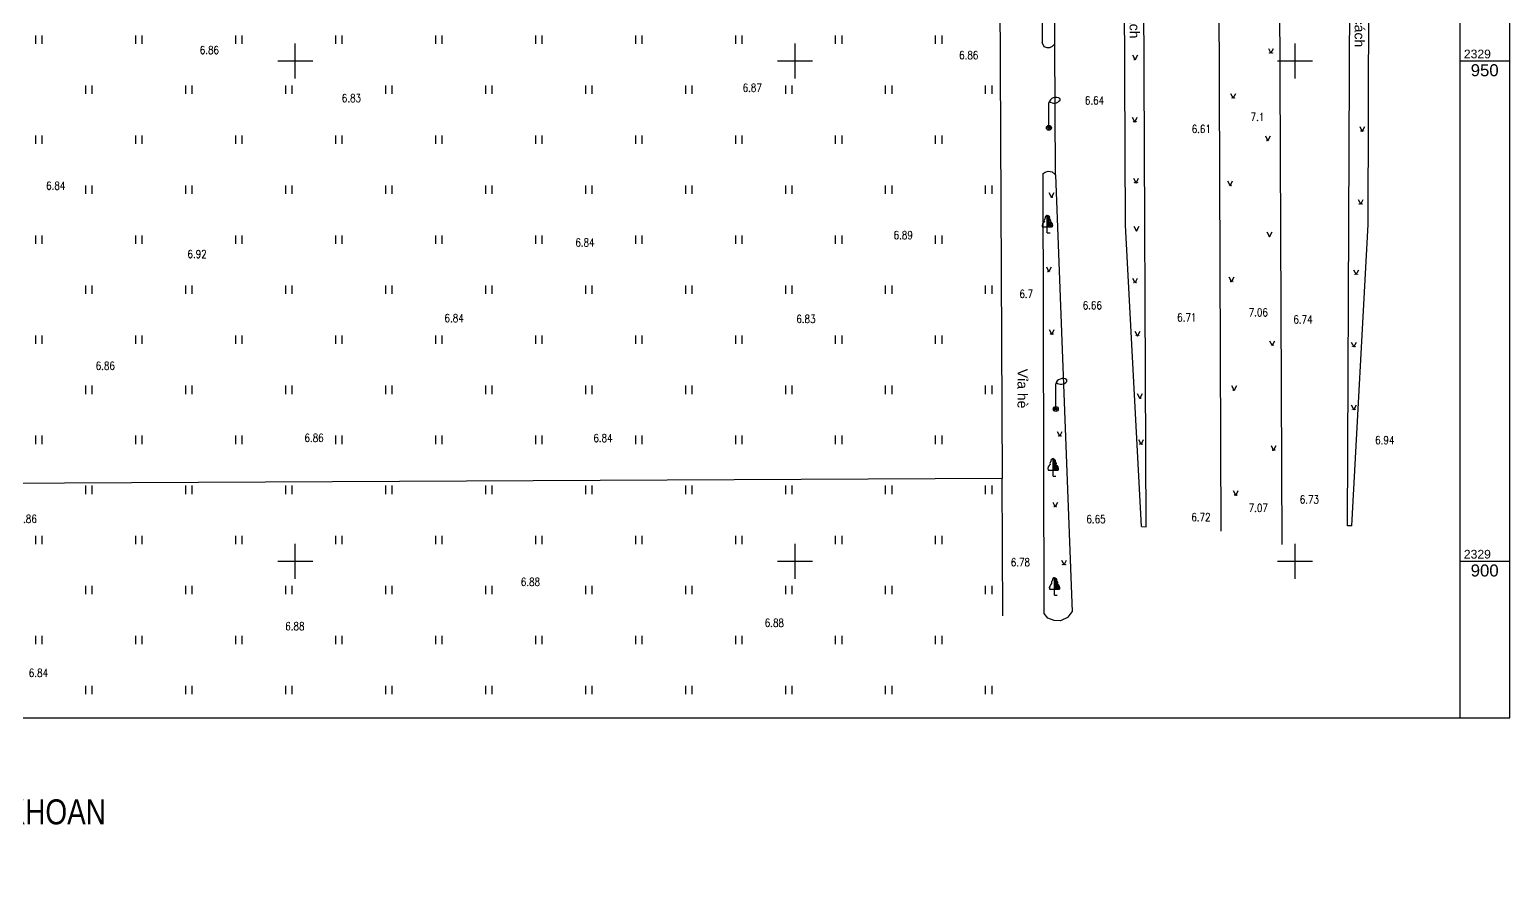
# Model space of a CAD drawing. Extents: x 582395 to 582722, y 2329868 to 2330119.
# Drawn here: x 582573.4 to 582721.5, y 2329867.7 to 2329953.1 of the extents above; entities that cross this region are included whole.
import ezdxf
from ezdxf.enums import TextEntityAlignment as Align

# ---------------------------------------------------------------- set-up
doc = ezdxf.new("R2010")
doc.units = 0
for name, color, linetype in [('dc1', 4, 'Continuous'), ('K1_n', 7, 'Continuous'), ('K1_T', 7, 'Continuous'), ('KYHIEU', 3, 'Continuous'), ('line moi', 7, 'Continuous'), ('TEXT1', 2, 'Continuous')]:
    doc.layers.add(name, color=color, linetype=linetype)
for name, color, linetype, lineweight in [('NDC_S_ANNO', 7, 'Continuous', 20), ('NDC_S_ENG TITLE', 3, 'Continuous', 20), ('NDC_S_TEXT SYMBOL', 7, 'Continuous', 20), ('NDC_S_VN TITLE', 6, 'Continuous', 35)]:
    doc.layers.add(name, color=color, linetype=linetype, lineweight=lineweight)
doc.styles.add('CHU', font='', dxfattribs={"height": 1.5})
doc.styles.add('DC', font='romans.shx', dxfattribs={"width": 0.8, "height": 0.8})
doc.styles.add('KHUNG', font='', dxfattribs={"height": 1.2})
doc.styles.add('NDC_ANNO', font='', dxfattribs={"width": 0.8})
doc.styles.add('NDC_EN TXT', font='romans.shx', dxfattribs={"width": 0.8})
doc.styles.add('NDC_VIE TXT', font='arial.ttf', dxfattribs={"width": 0.8})
doc.styles.get('CHU').set_extended_font_data('.VnArial')
doc.styles.get('KHUNG').set_extended_font_data('.VnArial')
doc.styles.get('NDC_ANNO').set_extended_font_data('Dotum')

# ---------------------------------------------------------------- blocks, each defined once
blk = doc.blocks.new('DEN-P')
at = {"layer": 'KYHIEU'}
for points in [[(1.1, 2.92, 0.523652), (0, 2.5, 0.549376)], [(0.05, 2.64, 0.420531), (1.11, 2.75, 0.572241)]]:
    blk.add_lwpolyline(points, format="xyb", dxfattribs=at)
blk.add_lwpolyline([(0, 0), (0, 2.5)], dxfattribs=at)
for radius in [0.25, 0.125]:
    blk.add_circle((0, 0), radius, dxfattribs=at)
blk.add_arc((0.95, 2.82), 0.178, 338.0896, 33.4085, dxfattribs=at)
blk = doc.blocks.new('CAYLR')
at = {"layer": 'KYHIEU'}
for points in [[(0, 1.75, 0.497303), (-0.198201, 1.488681, 0.339551), (-0.284941, 1.163565, 0.289175), (-0.5, 0.602359)], [(0, 1.75, -0.497303), (0.198201, 1.488681, -0.339551), (0.284941, 1.163565, -0.289175), (0.5, 0.602359)]]:
    blk.add_lwpolyline(points, format="xyb", dxfattribs=at)
for points in [[(0, 0), (0, 1.75)], [(0.1, 0.602359), (0.1, 1.724173)], [(0.2, 0.602359), (0.2, 1.487287)], [(-0.5, 0.602359), (0.5, 0.602359)], [(0, 0), (0.280275, -0.001587)], [(0.3, 0.602359), (0.3, 1.151908)], [(0.4, 0.602359), (0.4, 1.04811)], [(0.5, 0.602359), (0.5, 0.822811)]]:
    blk.add_lwpolyline(points, dxfattribs=at)
blk = doc.blocks.new('DEN-P-flat-3')
at = {"layer": 'KYHIEU'}
for points in [[(1.1, 2.92, 0.523652), (0, 2.5, 0.549376)], [(0.05, 2.64, 0.420531), (1.11, 2.75, 0.572241)]]:
    blk.add_lwpolyline(points, format="xyb", dxfattribs=at)
blk.add_lwpolyline([(0, 0), (0, 2.5)], dxfattribs=at)
for radius in [0.25, 0.125]:
    blk.add_circle((0, 0), radius, dxfattribs=at)
blk.add_arc((0.95, 2.82), 0.178, 338.0896, 33.4085, dxfattribs=at)
blk = doc.blocks.new('CAYLR-flat-11')
at = {"layer": 'KYHIEU'}
for points in [[(0, 1.75, 0.497303), (-0.2, 1.49, 0.339551), (-0.28, 1.16, 0.289175), (-0.5, 0.6)], [(0, 1.75, -0.497303), (0.2, 1.49, -0.339551), (0.28, 1.16, -0.289175), (0.5, 0.6)]]:
    blk.add_lwpolyline(points, format="xyb", dxfattribs=at)
for points in [[(0, 0), (0, 1.75)], [(0.1, 0.6), (0.1, 1.72)], [(0.2, 0.6), (0.2, 1.49)], [(-0.5, 0.6), (0.5, 0.6)], [(0, 0), (0.28, 0)], [(0.3, 0.6), (0.3, 1.15)], [(0.4, 0.6), (0.4, 1.05)], [(0.5, 0.6), (0.5, 0.82)]]:
    blk.add_lwpolyline(points, dxfattribs=at)
blk = doc.blocks.new('CAYLR-flat-12')
at = {"layer": 'KYHIEU'}
for points in [[(0, 1.75, 0.497303), (-0.2, 1.49, 0.339551), (-0.28, 1.16, 0.289175), (-0.5, 0.6)], [(0, 1.75, -0.497303), (0.2, 1.49, -0.339551), (0.28, 1.16, -0.289175), (0.5, 0.6)]]:
    blk.add_lwpolyline(points, format="xyb", dxfattribs=at)
for points in [[(0, 0), (0, 1.75)], [(0.1, 0.6), (0.1, 1.72)], [(0.2, 0.6), (0.2, 1.49)], [(-0.5, 0.6), (0.5, 0.6)], [(0, 0), (0.28, 0)], [(0.3, 0.6), (0.3, 1.15)], [(0.4, 0.6), (0.4, 1.05)], [(0.5, 0.6), (0.5, 0.82)]]:
    blk.add_lwpolyline(points, dxfattribs=at)
blk = doc.blocks.new('CAYLR-flat-13')
at = {"layer": 'KYHIEU'}
for points in [[(0, 1.75, 0.497303), (-0.2, 1.49, 0.339551), (-0.28, 1.16, 0.289175), (-0.5, 0.6)], [(0, 1.75, -0.497303), (0.2, 1.49, -0.339551), (0.28, 1.16, -0.289175), (0.5, 0.6)]]:
    blk.add_lwpolyline(points, format="xyb", dxfattribs=at)
for points in [[(0, 0), (0, 1.75)], [(0.1, 0.6), (0.1, 1.72)], [(0.2, 0.6), (0.2, 1.49)], [(-0.5, 0.6), (0.5, 0.6)], [(0, 0), (0.28, 0)], [(0.3, 0.6), (0.3, 1.15)], [(0.4, 0.6), (0.4, 1.05)], [(0.5, 0.6), (0.5, 0.82)]]:
    blk.add_lwpolyline(points, dxfattribs=at)
blk = doc.blocks.new('DEN-P-flat-4')
at = {"layer": 'KYHIEU'}
for points in [[(1.1, 2.92, 0.523652), (0, 2.5, 0.549376)], [(0.05, 2.64, 0.420531), (1.11, 2.75, 0.572241)]]:
    blk.add_lwpolyline(points, format="xyb", dxfattribs=at)
blk.add_lwpolyline([(0, 0), (0, 2.5)], dxfattribs=at)
for radius in [0.25, 0.125]:
    blk.add_circle((0, 0), radius, dxfattribs=at)
blk.add_arc((0.95, 2.82), 0.178, 338.0896, 33.4085, dxfattribs=at)
blk = doc.blocks.new('Drawing name_symbol')
at = {"layer": 'NDC_S_ENG TITLE', "style": 'NDC_EN TXT', "width": 0.8}
blk.add_attdef('SECTDET1', text='', height=5, dxfattribs=at).set_placement((0, 1.01), align=Align.CENTER)
at = {"layer": 'NDC_S_TEXT SYMBOL', "lineweight": 25, "style": 'NDC_ANNO', "width": 0.8}
blk.add_attdef('SSCALE', text='', height=2.5, dxfattribs=at).set_placement((0, -4), align=Align.CENTER)
at = {"layer": 'NDC_S_VN TITLE', "style": 'NDC_VIE TXT', "width": 0.8}
blk.add_attdef('SECTDET2', text='', height=5, dxfattribs=at).set_placement((0, 7.97), align=Align.CENTER)

msp = doc.modelspace()

# ---------------------------------------------------------------- hatches: boundary and pattern name
at = {"layer": 'KYHIEU'}
h = msp.add_hatch(color=3, dxfattribs=at)
h.paths.add_polyline_path([(582697.73, 2329950.8, 1), (582697.71, 2329950.8, 1)])
h.paths.add_polyline_path([(582697.47, 2329950.8, 1), (582697.45, 2329950.8, 1)])
h = msp.add_hatch(color=3, dxfattribs=at)
h.paths.add_polyline_path([(582684.15, 2329950.15, 1), (582684.12, 2329950.15, 1)])
h.paths.add_polyline_path([(582683.89, 2329950.15, 1), (582683.87, 2329950.15, 1)])
h = msp.add_hatch(color=3, dxfattribs=at)
h.paths.add_polyline_path([(582693.94, 2329946.3, 1), (582693.92, 2329946.3, 1)])
h.paths.add_polyline_path([(582693.68, 2329946.3, 1), (582693.66, 2329946.3, 1)])
h = msp.add_hatch(color=3, dxfattribs=at)
h.paths.add_polyline_path([(582684.1, 2329943.92, 1), (582684.07, 2329943.92, 1)])
h.paths.add_polyline_path([(582683.84, 2329943.92, 1), (582683.82, 2329943.92, 1)])
h = msp.add_hatch(color=3, dxfattribs=at)
h.paths.add_polyline_path([(582697.43, 2329942.05, 1), (582697.4, 2329942.05, 1)])
h.paths.add_polyline_path([(582697.17, 2329942.05, 1), (582697.14, 2329942.05, 1)])
h = msp.add_hatch(color=3, dxfattribs=at)
h.paths.add_polyline_path([(582706.86, 2329942.99, 1), (582706.83, 2329942.99, 1)])
h.paths.add_polyline_path([(582706.6, 2329942.99, 1), (582706.57, 2329942.99, 1)])
h = msp.add_hatch(color=3, dxfattribs=at)
h.paths.add_polyline_path([(582684.23, 2329937.84, 1), (582684.21, 2329937.84, 1)])
h.paths.add_polyline_path([(582683.97, 2329937.84, 1), (582683.95, 2329937.84, 1)])
h = msp.add_hatch(color=3, dxfattribs=at)
h.paths.add_polyline_path([(582693.64, 2329937.55, 1), (582693.61, 2329937.55, 1)])
h.paths.add_polyline_path([(582693.38, 2329937.55, 1), (582693.36, 2329937.55, 1)])
h = msp.add_hatch(color=3, dxfattribs=at)
h.paths.add_polyline_path([(582675.77, 2329936.38, 1), (582675.75, 2329936.38, 1)])
h.paths.add_polyline_path([(582675.51, 2329936.38, 1), (582675.49, 2329936.38, 1)])
h = msp.add_hatch(color=3, dxfattribs=at)
h.paths.add_polyline_path([(582706.7, 2329935.7, 1), (582706.68, 2329935.7, 1)])
h.paths.add_polyline_path([(582706.44, 2329935.7, 1), (582706.42, 2329935.7, 1)])
h = msp.add_hatch(color=3, dxfattribs=at)
h.paths.add_polyline_path([(582684.28, 2329933.02, 1), (582684.26, 2329933.02, 1)])
h.paths.add_polyline_path([(582684.02, 2329933.02, 1), (582684, 2329933.02, 1)])
h = msp.add_hatch(color=3, dxfattribs=at)
h.paths.add_polyline_path([(582697.58, 2329932.45, 1), (582697.56, 2329932.45, 1)])
h.paths.add_polyline_path([(582697.32, 2329932.45, 1), (582697.3, 2329932.45, 1)])
h = msp.add_hatch(color=3, dxfattribs=at)
h.paths.add_polyline_path([(582675.53, 2329928.96, 1), (582675.5, 2329928.96, 1)])
h.paths.add_polyline_path([(582675.27, 2329928.96, 1), (582675.24, 2329928.96, 1)])
h = msp.add_hatch(color=3, dxfattribs=at)
h.paths.add_polyline_path([(582706.25, 2329928.68, 1), (582706.23, 2329928.68, 1)])
h.paths.add_polyline_path([(582705.99, 2329928.68, 1), (582705.97, 2329928.68, 1)])
h = msp.add_hatch(color=3, dxfattribs=at)
h.paths.add_polyline_path([(582684.13, 2329927.85, 1), (582684.11, 2329927.85, 1)])
h.paths.add_polyline_path([(582683.87, 2329927.85, 1), (582683.85, 2329927.85, 1)])
h = msp.add_hatch(color=3, dxfattribs=at)
h.paths.add_polyline_path([(582693.79, 2329927.96, 1), (582693.77, 2329927.96, 1)])
h.paths.add_polyline_path([(582693.53, 2329927.96, 1), (582693.51, 2329927.96, 1)])
h = msp.add_hatch(color=3, dxfattribs=at)
h.paths.add_polyline_path([(582675.8, 2329922.7, 1), (582675.78, 2329922.7, 1)])
h.paths.add_polyline_path([(582675.54, 2329922.7, 1), (582675.52, 2329922.7, 1)])
h = msp.add_hatch(color=3, dxfattribs=at)
h.paths.add_polyline_path([(582684.38, 2329922.53, 1), (582684.36, 2329922.53, 1)])
h.paths.add_polyline_path([(582684.12, 2329922.53, 1), (582684.1, 2329922.53, 1)])
h = msp.add_hatch(color=3, dxfattribs=at)
h.paths.add_polyline_path([(582697.84, 2329921.59, 1), (582697.82, 2329921.59, 1)])
h.paths.add_polyline_path([(582697.58, 2329921.59, 1), (582697.56, 2329921.59, 1)])
h = msp.add_hatch(color=3, dxfattribs=at)
h.paths.add_polyline_path([(582706.01, 2329921.44, 1), (582705.99, 2329921.44, 1)])
h.paths.add_polyline_path([(582705.75, 2329921.44, 1), (582705.73, 2329921.44, 1)])
h = msp.add_hatch(color=3, dxfattribs=at)
h.paths.add_polyline_path([(582694.05, 2329917.09, 1), (582694.03, 2329917.09, 1)])
h.paths.add_polyline_path([(582693.79, 2329917.09, 1), (582693.77, 2329917.09, 1)])
h = msp.add_hatch(color=3, dxfattribs=at)
h.paths.add_polyline_path([(582684.61, 2329916.29, 1), (582684.59, 2329916.29, 1)])
h.paths.add_polyline_path([(582684.35, 2329916.29, 1), (582684.33, 2329916.29, 1)])
h = msp.add_hatch(color=3, dxfattribs=at)
h.paths.add_polyline_path([(582706.01, 2329915.17, 1), (582705.99, 2329915.17, 1)])
h.paths.add_polyline_path([(582705.75, 2329915.17, 1), (582705.73, 2329915.17, 1)])
h = msp.add_hatch(color=3, dxfattribs=at)
h.paths.add_polyline_path([(582676.6, 2329912.51, 1), (582676.58, 2329912.51, 1)])
h.paths.add_polyline_path([(582676.34, 2329912.51, 1), (582676.32, 2329912.51, 1)])
h = msp.add_hatch(color=3, dxfattribs=at)
h.paths.add_polyline_path([(582684.73, 2329911.7, 1), (582684.71, 2329911.7, 1)])
h.paths.add_polyline_path([(582684.47, 2329911.7, 1), (582684.45, 2329911.7, 1)])
h = msp.add_hatch(color=3, dxfattribs=at)
h.paths.add_polyline_path([(582697.99, 2329911.1, 1), (582697.97, 2329911.1, 1)])
h.paths.add_polyline_path([(582697.73, 2329911.1, 1), (582697.71, 2329911.1, 1)])
h = msp.add_hatch(color=3, dxfattribs=at)
h.paths.add_polyline_path([(582694.2, 2329906.6, 1), (582694.18, 2329906.6, 1)])
h.paths.add_polyline_path([(582693.95, 2329906.6, 1), (582693.92, 2329906.6, 1)])
h = msp.add_hatch(color=3, dxfattribs=at)
h.paths.add_polyline_path([(582676.16, 2329905.46, 1), (582676.14, 2329905.46, 1)])
h.paths.add_polyline_path([(582675.9, 2329905.46, 1), (582675.88, 2329905.46, 1)])
h = msp.add_hatch(color=3, dxfattribs=at)
h.paths.add_polyline_path([(582677.03, 2329899.65, 1), (582677.01, 2329899.65, 1)])
h.paths.add_polyline_path([(582676.77, 2329899.65, 1), (582676.75, 2329899.65, 1)])

# ---------------------------------------------------------------- linework, layer by layer
for q in [(582677.69, 2329894.93), (582676.53, 2329894.04)]:
    msp.add_line((582677.31, 2329894.39), q)
msp.add_lwpolyline([(582395, 2329884.35), (582721.46, 2329884.35), (582721.46, 2330118.53), (582395, 2330118.53)], close=True)
at = {"layer": 'K1_n'}
for p, q in [((582716.46, 2329950), (582721.46, 2329950)), ((582716.46, 2329900), (582721.46, 2329900))]:
    msp.add_line(p, q, dxfattribs=at)
at = {"layer": 'K1_n', "const_width": 0.15}
msp.add_lwpolyline([(582721.46, 2330118.53), (582721.46, 2329884.35)], dxfattribs=at)
at = {"layer": 'K1_T'}
for p, q in [((582600, 2329948.25), (582600, 2329951.75)), ((582650, 2329948.25), (582650, 2329951.75)), ((582700, 2329948.25), (582700, 2329951.75)), ((582598.25, 2329950), (582601.75, 2329950)), ((582648.25, 2329950), (582651.75, 2329950)), ((582698.25, 2329950), (582701.75, 2329950)), ((582600, 2329898.25), (582600, 2329901.75)), ((582650, 2329898.25), (582650, 2329901.75)), ((582700, 2329898.25), (582700, 2329901.75)), ((582598.25, 2329900), (582601.75, 2329900)), ((582648.25, 2329900), (582651.75, 2329900)), ((582698.25, 2329900), (582701.75, 2329900))]:
    msp.add_line(p, q, dxfattribs=at)
msp.add_lwpolyline([(582716.46, 2330118.53), (582716.46, 2329884.35)], dxfattribs=at)
msp.add_lwpolyline([(582716.46, 2330118.53), (582716.46, 2329884.35)], dxfattribs=at)
at = {"layer": 'KYHIEU'}
for p, q in [((582574.02, 2329952.55), (582574.02, 2329951.71)), ((582574.67, 2329952.55), (582574.67, 2329951.71)), ((582584.02, 2329952.55), (582584.02, 2329951.71)), ((582584.67, 2329952.55), (582584.67, 2329951.71)), ((582594.02, 2329952.55), (582594.02, 2329951.71)), ((582594.67, 2329952.55), (582594.67, 2329951.71)), ((582604.02, 2329952.55), (582604.02, 2329951.71)), ((582604.67, 2329952.55), (582604.67, 2329951.71)), ((582614.02, 2329952.55), (582614.02, 2329951.71)), ((582614.67, 2329952.55), (582614.67, 2329951.71)), ((582624.02, 2329952.55), (582624.02, 2329951.71)), ((582624.67, 2329952.55), (582624.67, 2329951.71)), ((582634.02, 2329952.55), (582634.02, 2329951.71)), ((582634.67, 2329952.55), (582634.67, 2329951.71)), ((582644.02, 2329952.55), (582644.02, 2329951.71)), ((582644.67, 2329952.55), (582644.67, 2329951.71)), ((582654.02, 2329952.55), (582654.02, 2329951.71)), ((582654.67, 2329952.55), (582654.67, 2329951.71)), ((582664.02, 2329952.55), (582664.02, 2329951.71)), ((582664.67, 2329952.55), (582664.67, 2329951.71)), ((582579.02, 2329947.55), (582579.02, 2329946.71)), ((582579.67, 2329947.55), (582579.67, 2329946.71)), ((582589.02, 2329947.55), (582589.02, 2329946.71)), ((582589.67, 2329947.55), (582589.67, 2329946.71)), ((582599.02, 2329947.55), (582599.02, 2329946.71)), ((582599.67, 2329947.55), (582599.67, 2329946.71)), ((582609.02, 2329947.55), (582609.02, 2329946.71)), ((582609.67, 2329947.55), (582609.67, 2329946.71)), ((582619.02, 2329947.55), (582619.02, 2329946.71)), ((582619.67, 2329947.55), (582619.67, 2329946.71)), ((582629.02, 2329947.55), (582629.02, 2329946.71)), ((582629.67, 2329947.55), (582629.67, 2329946.71)), ((582639.02, 2329947.55), (582639.02, 2329946.71)), ((582639.67, 2329947.55), (582639.67, 2329946.71)), ((582649.02, 2329947.55), (582649.02, 2329946.71)), ((582649.67, 2329947.55), (582649.67, 2329946.71)), ((582659.02, 2329947.55), (582659.02, 2329946.71)), ((582659.67, 2329947.55), (582659.67, 2329946.71)), ((582669.02, 2329947.55), (582669.02, 2329946.71)), ((582669.67, 2329947.55), (582669.67, 2329946.71)), ((582574.02, 2329942.55), (582574.02, 2329941.71)), ((582574.67, 2329942.55), (582574.67, 2329941.71)), ((582584.02, 2329942.55), (582584.02, 2329941.71)), ((582584.67, 2329942.55), (582584.67, 2329941.71)), ((582594.02, 2329942.55), (582594.02, 2329941.71)), ((582594.67, 2329942.55), (582594.67, 2329941.71)), ((582604.02, 2329942.55), (582604.02, 2329941.71)), ((582604.67, 2329942.55), (582604.67, 2329941.71)), ((582614.02, 2329942.55), (582614.02, 2329941.71)), ((582614.67, 2329942.55), (582614.67, 2329941.71)), ((582624.02, 2329942.55), (582624.02, 2329941.71)), ((582624.67, 2329942.55), (582624.67, 2329941.71)), ((582634.02, 2329942.55), (582634.02, 2329941.71)), ((582634.67, 2329942.55), (582634.67, 2329941.71)), ((582644.02, 2329942.55), (582644.02, 2329941.71)), ((582644.67, 2329942.55), (582644.67, 2329941.71)), ((582654.02, 2329942.55), (582654.02, 2329941.71)), ((582654.67, 2329942.55), (582654.67, 2329941.71)), ((582664.02, 2329942.55), (582664.02, 2329941.71)), ((582664.67, 2329942.55), (582664.67, 2329941.71)), ((582579.02, 2329937.55), (582579.02, 2329936.71)), ((582579.67, 2329937.55), (582579.67, 2329936.71)), ((582589.02, 2329937.55), (582589.02, 2329936.71)), ((582589.67, 2329937.55), (582589.67, 2329936.71)), ((582599.02, 2329937.55), (582599.02, 2329936.71)), ((582599.67, 2329937.55), (582599.67, 2329936.71)), ((582609.02, 2329937.55), (582609.02, 2329936.71)), ((582609.67, 2329937.55), (582609.67, 2329936.71)), ((582619.02, 2329937.55), (582619.02, 2329936.71)), ((582619.67, 2329937.55), (582619.67, 2329936.71)), ((582629.02, 2329937.55), (582629.02, 2329936.71)), ((582629.67, 2329937.55), (582629.67, 2329936.71)), ((582639.02, 2329937.55), (582639.02, 2329936.71)), ((582639.67, 2329937.55), (582639.67, 2329936.71)), ((582649.02, 2329937.55), (582649.02, 2329936.71)), ((582649.67, 2329937.55), (582649.67, 2329936.71)), ((582659.02, 2329937.55), (582659.02, 2329936.71)), ((582659.67, 2329937.55), (582659.67, 2329936.71)), ((582669.02, 2329937.55), (582669.02, 2329936.71)), ((582669.67, 2329937.55), (582669.67, 2329936.71)), ((582574.02, 2329932.55), (582574.02, 2329931.71)), ((582574.67, 2329932.55), (582574.67, 2329931.71)), ((582584.02, 2329932.55), (582584.02, 2329931.71)), ((582584.67, 2329932.55), (582584.67, 2329931.71)), ((582594.02, 2329932.55), (582594.02, 2329931.71)), ((582594.67, 2329932.55), (582594.67, 2329931.71)), ((582604.02, 2329932.55), (582604.02, 2329931.71)), ((582604.67, 2329932.55), (582604.67, 2329931.71)), ((582614.02, 2329932.55), (582614.02, 2329931.71)), ((582614.67, 2329932.55), (582614.67, 2329931.71)), ((582624.02, 2329932.55), (582624.02, 2329931.71)), ((582624.67, 2329932.55), (582624.67, 2329931.71)), ((582634.02, 2329932.55), (582634.02, 2329931.71)), ((582634.67, 2329932.55), (582634.67, 2329931.71)), ((582644.02, 2329932.55), (582644.02, 2329931.71)), ((582644.67, 2329932.55), (582644.67, 2329931.71)), ((582654.02, 2329932.55), (582654.02, 2329931.71)), ((582654.67, 2329932.55), (582654.67, 2329931.71)), ((582664.02, 2329932.55), (582664.02, 2329931.71)), ((582664.67, 2329932.55), (582664.67, 2329931.71)), ((582579.02, 2329927.55), (582579.02, 2329926.71)), ((582579.67, 2329927.55), (582579.67, 2329926.71)), ((582589.02, 2329927.55), (582589.02, 2329926.71)), ((582589.67, 2329927.55), (582589.67, 2329926.71)), ((582599.02, 2329927.55), (582599.02, 2329926.71)), ((582599.67, 2329927.55), (582599.67, 2329926.71)), ((582609.02, 2329927.55), (582609.02, 2329926.71)), ((582609.67, 2329927.55), (582609.67, 2329926.71)), ((582619.02, 2329927.55), (582619.02, 2329926.71)), ((582619.67, 2329927.55), (582619.67, 2329926.71)), ((582629.02, 2329927.55), (582629.02, 2329926.71)), ((582629.67, 2329927.55), (582629.67, 2329926.71)), ((582639.02, 2329927.55), (582639.02, 2329926.71)), ((582639.67, 2329927.55), (582639.67, 2329926.71)), ((582649.02, 2329927.55), (582649.02, 2329926.71)), ((582649.67, 2329927.55), (582649.67, 2329926.71)), ((582659.02, 2329927.55), (582659.02, 2329926.71)), ((582659.67, 2329927.55), (582659.67, 2329926.71)), ((582669.02, 2329927.55), (582669.02, 2329926.71)), ((582669.67, 2329927.55), (582669.67, 2329926.71)), ((582574.02, 2329922.55), (582574.02, 2329921.71)), ((582574.67, 2329922.55), (582574.67, 2329921.71)), ((582584.02, 2329922.55), (582584.02, 2329921.71)), ((582584.67, 2329922.55), (582584.67, 2329921.71)), ((582594.02, 2329922.55), (582594.02, 2329921.71)), ((582594.67, 2329922.55), (582594.67, 2329921.71)), ((582604.02, 2329922.55), (582604.02, 2329921.71)), ((582604.67, 2329922.55), (582604.67, 2329921.71)), ((582614.02, 2329922.55), (582614.02, 2329921.71)), ((582614.67, 2329922.55), (582614.67, 2329921.71)), ((582624.02, 2329922.55), (582624.02, 2329921.71)), ((582624.67, 2329922.55), (582624.67, 2329921.71)), ((582634.02, 2329922.55), (582634.02, 2329921.71)), ((582634.67, 2329922.55), (582634.67, 2329921.71)), ((582644.02, 2329922.55), (582644.02, 2329921.71)), ((582644.67, 2329922.55), (582644.67, 2329921.71)), ((582654.02, 2329922.55), (582654.02, 2329921.71)), ((582654.67, 2329922.55), (582654.67, 2329921.71)), ((582664.02, 2329922.55), (582664.02, 2329921.71)), ((582664.67, 2329922.55), (582664.67, 2329921.71)), ((582579.02, 2329917.55), (582579.02, 2329916.71)), ((582579.67, 2329917.55), (582579.67, 2329916.71)), ((582589.02, 2329917.55), (582589.02, 2329916.71)), ((582589.67, 2329917.55), (582589.67, 2329916.71)), ((582599.02, 2329917.55), (582599.02, 2329916.71)), ((582599.67, 2329917.55), (582599.67, 2329916.71)), ((582609.02, 2329917.55), (582609.02, 2329916.71)), ((582609.67, 2329917.55), (582609.67, 2329916.71)), ((582619.02, 2329917.55), (582619.02, 2329916.71)), ((582619.67, 2329917.55), (582619.67, 2329916.71)), ((582629.02, 2329917.55), (582629.02, 2329916.71)), ((582629.67, 2329917.55), (582629.67, 2329916.71)), ((582639.02, 2329917.55), (582639.02, 2329916.71)), ((582639.67, 2329917.55), (582639.67, 2329916.71)), ((582649.02, 2329917.55), (582649.02, 2329916.71)), ((582649.67, 2329917.55), (582649.67, 2329916.71)), ((582659.02, 2329917.55), (582659.02, 2329916.71)), ((582659.67, 2329917.55), (582659.67, 2329916.71)), ((582669.02, 2329917.55), (582669.02, 2329916.71)), ((582669.67, 2329917.55), (582669.67, 2329916.71)), ((582574.02, 2329912.55), (582574.02, 2329911.71)), ((582574.67, 2329912.55), (582574.67, 2329911.71)), ((582584.02, 2329912.55), (582584.02, 2329911.71)), ((582584.67, 2329912.55), (582584.67, 2329911.71)), ((582594.02, 2329912.55), (582594.02, 2329911.71)), ((582594.67, 2329912.55), (582594.67, 2329911.71)), ((582604.02, 2329912.55), (582604.02, 2329911.71)), ((582604.67, 2329912.55), (582604.67, 2329911.71)), ((582614.02, 2329912.55), (582614.02, 2329911.71)), ((582614.67, 2329912.55), (582614.67, 2329911.71)), ((582624.02, 2329912.55), (582624.02, 2329911.71)), ((582624.67, 2329912.55), (582624.67, 2329911.71)), ((582634.02, 2329912.55), (582634.02, 2329911.71)), ((582634.67, 2329912.55), (582634.67, 2329911.71)), ((582644.02, 2329912.55), (582644.02, 2329911.71)), ((582644.67, 2329912.55), (582644.67, 2329911.71)), ((582654.02, 2329912.55), (582654.02, 2329911.71)), ((582654.67, 2329912.55), (582654.67, 2329911.71)), ((582664.02, 2329912.55), (582664.02, 2329911.71)), ((582664.67, 2329912.55), (582664.67, 2329911.71)), ((582579.02, 2329907.55), (582579.02, 2329906.71)), ((582579.67, 2329907.55), (582579.67, 2329906.71)), ((582589.02, 2329907.55), (582589.02, 2329906.71)), ((582589.67, 2329907.55), (582589.67, 2329906.71)), ((582599.02, 2329907.55), (582599.02, 2329906.71)), ((582599.67, 2329907.55), (582599.67, 2329906.71)), ((582609.02, 2329907.55), (582609.02, 2329906.71)), ((582609.67, 2329907.55), (582609.67, 2329906.71)), ((582619.02, 2329907.55), (582619.02, 2329906.71)), ((582619.67, 2329907.55), (582619.67, 2329906.71)), ((582629.02, 2329907.55), (582629.02, 2329906.71)), ((582629.67, 2329907.55), (582629.67, 2329906.71)), ((582639.02, 2329907.55), (582639.02, 2329906.71)), ((582639.67, 2329907.55), (582639.67, 2329906.71)), ((582649.02, 2329907.55), (582649.02, 2329906.71)), ((582649.67, 2329907.55), (582649.67, 2329906.71)), ((582659.02, 2329907.55), (582659.02, 2329906.71)), ((582659.67, 2329907.55), (582659.67, 2329906.71)), ((582669.02, 2329907.55), (582669.02, 2329906.71)), ((582669.67, 2329907.55), (582669.67, 2329906.71)), ((582574.02, 2329902.55), (582574.02, 2329901.71)), ((582574.67, 2329902.55), (582574.67, 2329901.71)), ((582584.02, 2329902.55), (582584.02, 2329901.71)), ((582584.67, 2329902.55), (582584.67, 2329901.71)), ((582594.02, 2329902.55), (582594.02, 2329901.71)), ((582594.67, 2329902.55), (582594.67, 2329901.71)), ((582604.02, 2329902.55), (582604.02, 2329901.71)), ((582604.67, 2329902.55), (582604.67, 2329901.71)), ((582614.02, 2329902.55), (582614.02, 2329901.71)), ((582614.67, 2329902.55), (582614.67, 2329901.71)), ((582624.02, 2329902.55), (582624.02, 2329901.71)), ((582624.67, 2329902.55), (582624.67, 2329901.71)), ((582634.02, 2329902.55), (582634.02, 2329901.71)), ((582634.67, 2329902.55), (582634.67, 2329901.71)), ((582644.02, 2329902.55), (582644.02, 2329901.71)), ((582644.67, 2329902.55), (582644.67, 2329901.71)), ((582654.02, 2329902.55), (582654.02, 2329901.71)), ((582654.67, 2329902.55), (582654.67, 2329901.71)), ((582664.02, 2329902.55), (582664.02, 2329901.71)), ((582664.67, 2329902.55), (582664.67, 2329901.71)), ((582579.02, 2329897.55), (582579.02, 2329896.71)), ((582579.67, 2329897.55), (582579.67, 2329896.71)), ((582589.02, 2329897.55), (582589.02, 2329896.71)), ((582589.67, 2329897.55), (582589.67, 2329896.71)), ((582599.02, 2329897.55), (582599.02, 2329896.71)), ((582599.67, 2329897.55), (582599.67, 2329896.71)), ((582609.02, 2329897.55), (582609.02, 2329896.71)), ((582609.67, 2329897.55), (582609.67, 2329896.71)), ((582619.02, 2329897.55), (582619.02, 2329896.71)), ((582619.67, 2329897.55), (582619.67, 2329896.71)), ((582629.02, 2329897.55), (582629.02, 2329896.71)), ((582629.67, 2329897.55), (582629.67, 2329896.71)), ((582639.02, 2329897.55), (582639.02, 2329896.71)), ((582639.67, 2329897.55), (582639.67, 2329896.71)), ((582649.02, 2329897.55), (582649.02, 2329896.71)), ((582649.67, 2329897.55), (582649.67, 2329896.71)), ((582659.02, 2329897.55), (582659.02, 2329896.71)), ((582659.67, 2329897.55), (582659.67, 2329896.71)), ((582669.02, 2329897.55), (582669.02, 2329896.71)), ((582669.67, 2329897.55), (582669.67, 2329896.71)), ((582574.02, 2329892.55), (582574.02, 2329891.71)), ((582574.67, 2329892.55), (582574.67, 2329891.71)), ((582584.02, 2329892.55), (582584.02, 2329891.71)), ((582584.67, 2329892.55), (582584.67, 2329891.71)), ((582594.02, 2329892.55), (582594.02, 2329891.71)), ((582594.67, 2329892.55), (582594.67, 2329891.71)), ((582604.02, 2329892.55), (582604.02, 2329891.71)), ((582604.67, 2329892.55), (582604.67, 2329891.71)), ((582614.02, 2329892.55), (582614.02, 2329891.71)), ((582614.67, 2329892.55), (582614.67, 2329891.71)), ((582624.02, 2329892.55), (582624.02, 2329891.71)), ((582624.67, 2329892.55), (582624.67, 2329891.71)), ((582634.02, 2329892.55), (582634.02, 2329891.71)), ((582634.67, 2329892.55), (582634.67, 2329891.71)), ((582644.02, 2329892.55), (582644.02, 2329891.71)), ((582644.67, 2329892.55), (582644.67, 2329891.71)), ((582654.02, 2329892.55), (582654.02, 2329891.71)), ((582654.67, 2329892.55), (582654.67, 2329891.71)), ((582664.02, 2329892.55), (582664.02, 2329891.71)), ((582664.67, 2329892.55), (582664.67, 2329891.71)), ((582579.02, 2329887.55), (582579.02, 2329886.71)), ((582579.67, 2329887.55), (582579.67, 2329886.71)), ((582589.02, 2329887.55), (582589.02, 2329886.71)), ((582589.67, 2329887.55), (582589.67, 2329886.71)), ((582599.02, 2329887.55), (582599.02, 2329886.71)), ((582599.67, 2329887.55), (582599.67, 2329886.71)), ((582609.02, 2329887.55), (582609.02, 2329886.71)), ((582609.67, 2329887.55), (582609.67, 2329886.71)), ((582619.02, 2329887.55), (582619.02, 2329886.71)), ((582619.67, 2329887.55), (582619.67, 2329886.71)), ((582629.02, 2329887.55), (582629.02, 2329886.71)), ((582629.67, 2329887.55), (582629.67, 2329886.71)), ((582639.02, 2329887.55), (582639.02, 2329886.71)), ((582639.67, 2329887.55), (582639.67, 2329886.71)), ((582649.02, 2329887.55), (582649.02, 2329886.71)), ((582649.67, 2329887.55), (582649.67, 2329886.71)), ((582659.02, 2329887.55), (582659.02, 2329886.71)), ((582659.67, 2329887.55), (582659.67, 2329886.71)), ((582669.02, 2329887.55), (582669.02, 2329886.71)), ((582669.67, 2329887.55), (582669.67, 2329886.71))]:
    msp.add_line(p, q, dxfattribs=at)
at = {"layer": 'KYHIEU', "color": 3}
for p, q in [((582697.33, 2329951.25), (582697.59, 2329950.77)), ((582697.59, 2329950.77), (582697.85, 2329951.25)), ((582683.75, 2329950.61), (582684.01, 2329950.12)), ((582684.01, 2329950.12), (582684.26, 2329950.61)), ((582693.55, 2329946.75), (582693.8, 2329946.27)), ((582693.8, 2329946.27), (582694.06, 2329946.75)), ((582683.7, 2329944.38), (582683.96, 2329943.89)), ((582683.96, 2329943.89), (582684.21, 2329944.38)), ((582706.46, 2329943.44), (582706.71, 2329942.95)), ((582706.71, 2329942.95), (582706.97, 2329943.44)), ((582697.03, 2329942.51), (582697.28, 2329942.02)), ((582697.28, 2329942.02), (582697.54, 2329942.51)), ((582683.83, 2329938.29), (582684.09, 2329937.8)), ((582684.09, 2329937.8), (582684.35, 2329938.29)), ((582693.24, 2329938.01), (582693.5, 2329937.52)), ((582693.5, 2329937.52), (582693.75, 2329938.01)), ((582675.37, 2329936.84), (582675.63, 2329936.35)), ((582675.63, 2329936.35), (582675.89, 2329936.84)), ((582706.31, 2329936.16), (582706.56, 2329935.67)), ((582706.56, 2329935.67), (582706.82, 2329936.16)), ((582683.88, 2329933.47), (582684.14, 2329932.98)), ((582684.14, 2329932.98), (582684.4, 2329933.47)), ((582697.18, 2329932.91), (582697.44, 2329932.42)), ((582697.44, 2329932.42), (582697.7, 2329932.91)), ((582675.13, 2329929.42), (582675.38, 2329928.93)), ((582675.38, 2329928.93), (582675.64, 2329929.42)), ((582705.85, 2329929.13), (582706.11, 2329928.65)), ((582706.11, 2329928.65), (582706.36, 2329929.13)), ((582683.73, 2329928.3), (582683.99, 2329927.82)), ((582683.99, 2329927.82), (582684.25, 2329928.3)), ((582693.39, 2329928.41), (582693.65, 2329927.93)), ((582693.65, 2329927.93), (582693.91, 2329928.41)), ((582675.4, 2329923.15), (582675.66, 2329922.67)), ((582675.66, 2329922.67), (582675.92, 2329923.15)), ((582683.98, 2329922.99), (582684.24, 2329922.5)), ((582684.24, 2329922.5), (582684.49, 2329922.99)), ((582697.44, 2329922.04), (582697.7, 2329921.56)), ((582697.7, 2329921.56), (582697.96, 2329922.04)), ((582705.61, 2329921.9), (582705.87, 2329921.41)), ((582705.87, 2329921.41), (582706.13, 2329921.9)), ((582684.21, 2329916.75), (582684.47, 2329916.26)), ((582684.47, 2329916.26), (582684.73, 2329916.75)), ((582693.65, 2329917.55), (582693.91, 2329917.06)), ((582693.91, 2329917.06), (582694.17, 2329917.55)), ((582705.61, 2329915.63), (582705.87, 2329915.14)), ((582705.87, 2329915.14), (582706.13, 2329915.63)), ((582676.2, 2329912.97), (582676.46, 2329912.48)), ((582676.46, 2329912.48), (582676.72, 2329912.97)), ((582684.33, 2329912.15), (582684.59, 2329911.67)), ((582684.59, 2329911.67), (582684.84, 2329912.15)), ((582697.6, 2329911.55), (582697.85, 2329911.07)), ((582697.85, 2329911.07), (582698.11, 2329911.55)), ((582693.81, 2329907.05), (582694.06, 2329906.57)), ((582694.06, 2329906.57), (582694.32, 2329907.05)), ((582675.76, 2329905.91), (582676.02, 2329905.43)), ((582676.02, 2329905.43), (582676.28, 2329905.91)), ((582676.63, 2329900.1), (582676.89, 2329899.62)), ((582676.89, 2329899.62), (582677.15, 2329900.1))]:
    msp.add_line(p, q, dxfattribs=at)
for centre in [(582697.46, 2329950.8), (582697.72, 2329950.8), (582683.88, 2329950.15), (582684.14, 2329950.15), (582693.67, 2329946.3), (582693.93, 2329946.3), (582683.83, 2329943.92), (582684.09, 2329943.92), (582697.16, 2329942.05), (582697.41, 2329942.05), (582706.59, 2329942.99), (582706.84, 2329942.99), (582683.96, 2329937.84), (582684.22, 2329937.84), (582693.37, 2329937.55), (582693.63, 2329937.55), (582675.5, 2329936.38), (582675.76, 2329936.38), (582706.43, 2329935.7), (582706.69, 2329935.7), (582684.01, 2329933.02), (582684.27, 2329933.02), (582697.31, 2329932.45), (582697.57, 2329932.45), (582675.26, 2329928.96), (582675.51, 2329928.96), (582705.98, 2329928.68), (582706.24, 2329928.68), (582683.86, 2329927.85), (582684.12, 2329927.85), (582693.52, 2329927.96), (582693.78, 2329927.96), (582675.53, 2329922.7), (582675.79, 2329922.7), (582684.11, 2329922.53), (582684.37, 2329922.53), (582697.57, 2329921.59), (582697.83, 2329921.59), (582705.74, 2329921.44), (582706, 2329921.44), (582693.78, 2329917.09), (582694.04, 2329917.09), (582684.34, 2329916.29), (582684.6, 2329916.29), (582705.74, 2329915.17), (582706, 2329915.17), (582676.33, 2329912.51), (582676.59, 2329912.51), (582684.46, 2329911.7), (582684.72, 2329911.7), (582697.72, 2329911.1), (582697.98, 2329911.1), (582693.93, 2329906.6), (582694.19, 2329906.6), (582675.89, 2329905.46), (582676.15, 2329905.46), (582676.76, 2329899.65), (582677.02, 2329899.65)]:
    msp.add_circle(centre, 0.011, dxfattribs=at)
at = {"layer": 'line moi'}
for p, q in [((582698.12, 2330032.59), (582698.66, 2329901.67)), ((582692.62, 2329903.01), (582692.14, 2330027.06)), ((582674.56, 2329986.2), (582674.7, 2329951.85)), ((582675.97, 2329951.7), (582675.97, 2329963.59)), ((582683.03, 2329933.57), (582682.92, 2329963.59)), ((582685.1, 2329903.44), (582684.84, 2329963.28)), ((582705.23, 2329903.52), (582705.49, 2329963.36)), ((582707.3, 2329933.65), (582707.41, 2329963.67)), ((582670.47, 2329958.45), (582670.71, 2329908.25)), ((582670.47, 2329958.45), (582670.71, 2329908.25)), ((582674.89, 2329951.41), (582674.7, 2329951.85)), ((582675.19, 2329951.3), (582674.89, 2329951.41)), ((582675.45, 2329951.3), (582675.19, 2329951.3)), ((582675.45, 2329951.3), (582675.19, 2329951.3)), ((582675.71, 2329951.45), (582675.45, 2329951.3)), ((582675.71, 2329951.45), (582675.45, 2329951.3)), ((582675.97, 2329951.7), (582675.71, 2329951.45)), ((582675.97, 2329951.7), (582675.71, 2329951.45)), ((582676.05, 2329938.58), (582675.97, 2329951.7)), ((582675.01, 2329938.89), (582675.3, 2329938.99)), ((582675.3, 2329938.99), (582675.69, 2329938.93)), ((582675.69, 2329938.93), (582676.05, 2329938.6)), ((582674.79, 2329938.39), (582674.81, 2329938.74)), ((582674.89, 2329895.25), (582674.79, 2329938.39)), ((582674.81, 2329938.74), (582675.01, 2329938.89)), ((582676.05, 2329938.6), (582677.69, 2329894.93)), ((582684.64, 2329903.46), (582683.03, 2329933.57)), ((582705.69, 2329903.54), (582707.3, 2329933.65)), ((582670.71, 2329908.25), (582447.85, 2329907.2)), ((582670.77, 2329894.53), (582670.71, 2329908.25)), ((582674.92, 2329894.76), (582674.89, 2329895.25)), ((582675.28, 2329894.32), (582674.92, 2329894.76)), ((582675.9, 2329894.06), (582675.28, 2329894.32)), ((582676.53, 2329894.04), (582675.9, 2329894.06)), ((582677.31, 2329894.39), (582677.31, 2329894.39))]:
    msp.add_line(p, q, dxfattribs=at)
for points in [[(582684.64, 2329903.46), (582685.1, 2329903.44)], [(582705.69, 2329903.54), (582705.23, 2329903.52)]]:
    msp.add_lwpolyline(points, dxfattribs=at)

# ---------------------------------------------------------------- block references
at = {"layer": 'KYHIEU', "color": 0}
for p in [(582675.38, 2329943.32), (582676.06, 2329915.21)]:
    msp.add_blockref('DEN-P', p, dxfattribs=at)
at = {"layer": 'KYHIEU'}
for p in [(582675.22, 2329932.81), (582675.79, 2329908.51), (582675.93, 2329896.59)]:
    msp.add_blockref('CAYLR', p, dxfattribs=at)
at = {"layer": 'line moi'}
for name, p in [('DEN-P-flat-4', (582675.38, 2329943.32)), ('CAYLR-flat-13', (582675.22, 2329932.81)), ('DEN-P-flat-3', (582676.06, 2329915.21)), ('CAYLR-flat-12', (582675.79, 2329908.51)), ('CAYLR-flat-11', (582675.93, 2329896.59))]:
    msp.add_blockref(name, p, dxfattribs=at)
at = {"layer": 'NDC_S_ANNO', "xscale": 0.5, "yscale": 0.5, "zscale": 0.5}
msp.add_blockref('Drawing name_symbol', (582560.43, 2329869.71), dxfattribs=at).add_auto_attribs({'SECTDET1': 'BOREHOLE PLAN', 'SECTDET2': 'MẶT BẰNG ĐỊNH VỊ HỐ KHOAN', 'SSCALE': 'SCALE 1 : NONE'})

# ---------------------------------------------------------------- texts
at = {"layer": 'dc1', "style": 'DC', "width": 0.8}
for s, p in [('6.86', (582590.46, 2329950.69)), ('6.86', (582666.4, 2329950.18)), ('6.83', (582604.67, 2329945.89)), ('6.87', (582644.75, 2329946.92)), ('6.64', (582678.98, 2329945.65)), ('6.61', (582689.66, 2329942.8)), ('7.1', (582695.55, 2329944)), ('6.84', (582575.09, 2329937.13)), ('6.84', (582628.02, 2329931.45)), ('6.89', (582659.85, 2329932.19)), ('6.92', (582589.23, 2329930.3)), ('6.7', (582672.43, 2329926.32)), ('6.66', (582678.76, 2329925.17)), ('6.84', (582614.94, 2329923.9)), ('6.83', (582650.12, 2329923.81)), ('6.71', (582688.21, 2329923.96)), ('7.06', (582695.36, 2329924.47)), ('6.74', (582699.83, 2329923.76)), ('6.86', (582580.05, 2329919.13)), ('6.86', (582600.93, 2329911.93)), ('6.84', (582629.82, 2329911.91)), ('6.94', (582708.01, 2329911.7)), ('6.73', (582700.47, 2329905.77)), ('7.07', (582695.36, 2329904.92)), ('6.86', (582572.24, 2329903.83)), ('6.65', (582679.13, 2329903.81)), ('6.72', (582689.62, 2329904)), ('6.78', (582671.57, 2329899.49)), ('6.88', (582622.57, 2329897.53)), ('6.88', (582599.01, 2329893.1)), ('6.88', (582646.96, 2329893.44)), ('6.84', (582573.36, 2329888.44))]:
    msp.add_text(s, height=0.8, dxfattribs=at).set_placement(p)
at = {"layer": 'K1_n', "style": 'KHUNG'}
for p in [(582718.23, 2329950), (582718.23, 2329900)]:
    msp.add_text('2329', height=0.87, dxfattribs=at).set_placement(p, align=Align.BOTTOM_CENTER)
for s, p in [('950', (582718.96, 2329949.67)), ('900', (582718.96, 2329899.67))]:
    msp.add_text(s, height=1.2, dxfattribs=at).set_placement(p, align=Align.TOP_CENTER)
at = {"layer": 'TEXT1', "style": 'CHU'}
for s, rotation, p in [('D¶i ph©n c¸ch', 269.6272, (582683.5, 2329961.18)), ('D¶i ph©n c¸ch', 269.6272, (582706, 2329960.3)), ('VØa hÌ', 270, (582672.24, 2329919.23)), ('VØa hÌ', 270, (582672.24, 2329919.23))]:
    msp.add_text(s, height=1, rotation=rotation, dxfattribs=at).set_placement(p)

doc.saveas('drawing.dxf')
